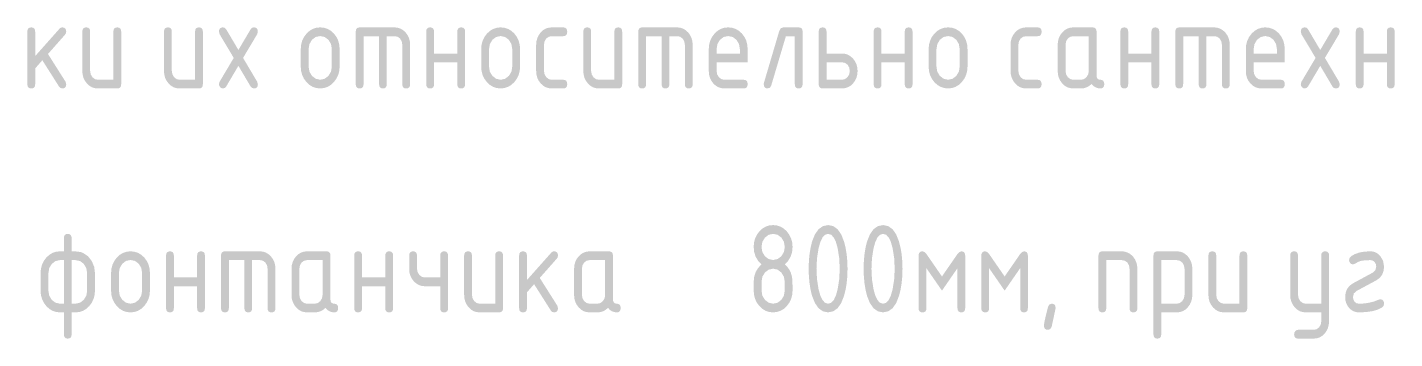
# Model space of a CAD drawing. Header units: millimetres. Extents: x 0 to 1189, y 0 to 841.
# Drawn here: x 1038.59 to 1086.06, y 249.9 to 260.69 of the extents above; entities that cross this region are included whole.
import ezdxf

# ---------------------------------------------------------------- set-up
doc = ezdxf.new("R2010")
doc.units = ezdxf.units.MM

msp = doc.modelspace()

# ---------------------------------------------------------------- hatches: boundary and pattern name
h = msp.add_hatch(color=7)
h.dxf.hatch_style = 2
h.paths.add_polyline_path([(1038.86379, 259.698606), (1039.71211, 260.651106), (1039.753175, 260.68349), (1039.805817, 260.693549), (1039.86546, 260.684101), (1039.907998, 260.655998), (1039.933483, 260.609601), (1039.941967, 260.545272), (1039.931149, 260.487601), (1039.900074, 260.439439), (1039.30862, 259.770815), (1039.915508, 258.813905), (1039.941967, 258.725159), (1039.933483, 258.658971), (1039.907998, 258.61278), (1039.86546, 258.585711), (1039.805817, 258.576883), (1039.741118, 258.592661), (1039.693369, 258.640272), (1039.112388, 259.554738), (1038.86379, 259.271414), (1038.86379, 258.725159), (1038.855315, 258.658971), (1038.82989, 258.61278), (1038.787515, 258.585711), (1038.728191, 258.576883), (1038.668547, 258.585711), (1038.626009, 258.61278), (1038.600524, 258.658971), (1038.59204, 258.725159), (1038.59204, 260.545272), (1038.600524, 260.609601), (1038.626009, 260.655998), (1038.668547, 260.684101), (1038.728191, 260.693549), (1038.787515, 260.684101), (1038.82989, 260.655998), (1038.855315, 260.609601), (1038.86379, 260.545272)])
h = msp.add_hatch(color=7)
h.dxf.hatch_style = 2
h.paths.add_polyline_path([(1041.850375, 260.545272), (1041.850375, 258.725159), (1041.841891, 258.658971), (1041.816406, 258.61278), (1041.773868, 258.585711), (1041.714224, 258.576883), (1041.040088, 258.576883), (1040.93112, 258.587347), (1040.83104, 258.619257), (1040.740262, 258.673388), (1040.659198, 258.750515), (1040.589745, 258.843533), (1040.540136, 258.945646), (1040.51037, 259.058093), (1040.500448, 259.182117), (1040.500448, 260.545272), (1040.508932, 260.609601), (1040.534417, 260.655998), (1040.576955, 260.684101), (1040.636599, 260.693549), (1040.695923, 260.684101), (1040.738298, 260.655998), (1040.763723, 260.609601), (1040.772198, 260.545272), (1040.772198, 259.182117), (1040.792041, 259.0665), (1040.851573, 258.966592), (1040.938596, 258.899619), (1041.040088, 258.877295), (1041.579177, 258.877295), (1041.579177, 260.545272), (1041.587643, 260.609601), (1041.613008, 260.655998), (1041.655219, 260.684101), (1041.714224, 260.693549), (1041.773868, 260.684101), (1041.816406, 260.655998), (1041.841891, 260.609601)])
h = msp.add_hatch(color=7)
h.dxf.hatch_style = 2
h.paths.add_polyline_path([(1044.686196, 260.545272), (1044.686196, 258.725159), (1044.677713, 258.658971), (1044.652228, 258.61278), (1044.609689, 258.585711), (1044.550046, 258.576883), (1043.87591, 258.576883), (1043.766941, 258.587347), (1043.666861, 258.619257), (1043.576083, 258.673388), (1043.49502, 258.750515), (1043.425567, 258.843533), (1043.375957, 258.945646), (1043.346192, 259.058093), (1043.33627, 259.182117), (1043.33627, 260.545272), (1043.344753, 260.609601), (1043.370239, 260.655998), (1043.412777, 260.684101), (1043.47242, 260.693549), (1043.531745, 260.684101), (1043.574119, 260.655998), (1043.599544, 260.609601), (1043.608019, 260.545272), (1043.608019, 259.182117), (1043.627863, 259.0665), (1043.687394, 258.966592), (1043.774417, 258.899619), (1043.87591, 258.877295), (1044.414998, 258.877295), (1044.414998, 260.545272), (1044.423465, 260.609601), (1044.448829, 260.655998), (1044.49104, 260.684101), (1044.550046, 260.693549), (1044.609689, 260.684101), (1044.652228, 260.655998), (1044.677713, 260.609601)])
h = msp.add_hatch(color=7)
h.dxf.hatch_style = 2
h.paths.add_polyline_path([(1046.081974, 259.635216), (1046.572004, 258.809495), (1046.594604, 258.725159), (1046.586121, 258.658971), (1046.560635, 258.61278), (1046.518097, 258.585711), (1046.458454, 258.576883), (1046.393755, 258.592661), (1046.346006, 258.640272), (1045.919917, 259.360159), (1045.493827, 258.640272), (1045.445803, 258.592661), (1045.380828, 258.576883), (1045.329358, 258.586942), (1045.28657, 258.619326), (1045.255702, 258.669142), (1045.244678, 258.725159), (1045.267278, 258.809495), (1045.757859, 259.635216), (1045.267278, 260.456527), (1045.244678, 260.545272), (1045.253161, 260.609601), (1045.278646, 260.655998), (1045.321185, 260.684101), (1045.380828, 260.693549), (1045.445803, 260.677771), (1045.493827, 260.630159), (1045.919917, 259.910272), (1046.346006, 260.630159), (1046.393755, 260.677771), (1046.458454, 260.693549), (1046.518097, 260.684721), (1046.560635, 260.657651), (1046.586121, 260.611461), (1046.594604, 260.545272), (1046.572004, 260.456527)])
h = msp.add_hatch(color=7)
h.paths.add_polyline_path([(1048.084987, 259.330394), (1048.084987, 259.935628), (1048.097131, 260.088134), (1048.133769, 260.228392), (1048.195212, 260.356765), (1048.28177, 260.473614), (1048.385364, 260.570301), (1048.4995, 260.638979), (1048.624385, 260.679958), (1048.760225, 260.693549), (1048.895988, 260.680019), (1049.020743, 260.639461), (1049.134854, 260.571929), (1049.23868, 260.477473), (1049.325152, 260.360874), (1049.386406, 260.232182), (1049.422855, 260.090675), (1049.434913, 259.935628), (1049.434913, 259.330394), (1049.422183, 259.180437), (1049.384339, 259.041488), (1049.321896, 258.913598), (1049.235373, 258.796817), (1049.132916, 258.700131), (1049.018883, 258.631453), (1048.894308, 258.590473), (1048.760225, 258.576883), (1048.624385, 258.590473), (1048.4995, 258.631453), (1048.385364, 258.700131), (1048.28177, 258.796817), (1048.195212, 258.913598), (1048.133769, 259.041488), (1048.097131, 259.180437)])
h.paths.add_polyline_path([(1049.163715, 259.334804), (1049.163715, 259.940038), (1049.134845, 260.113602), (1049.046857, 260.261948), (1048.91615, 260.360822), (1048.760225, 260.393137), (1048.6043, 260.360822), (1048.473593, 260.261948), (1048.385399, 260.113602), (1048.356736, 259.940038), (1048.356736, 259.334804), (1048.385399, 259.157932), (1048.473593, 259.012894), (1048.6043, 258.911815), (1048.760225, 258.877295), (1048.91615, 258.911815), (1049.046857, 259.012894), (1049.134845, 259.159379)])
h = msp.add_hatch(color=7)
h.dxf.hatch_style = 2
h.paths.add_polyline_path([(1050.129545, 260.693549), (1051.343321, 260.693549), (1051.45166, 260.682465), (1051.550647, 260.649521), (1051.641054, 260.595183), (1051.723659, 260.519916), (1051.793112, 260.426279), (1051.842722, 260.323133), (1051.872487, 260.210478), (1051.882409, 260.088315), (1051.882409, 258.725159), (1051.873926, 258.658971), (1051.848441, 258.61278), (1051.805902, 258.585711), (1051.746259, 258.576883), (1051.686935, 258.585711), (1051.64456, 258.61278), (1051.619135, 258.658971), (1051.61066, 258.725159), (1051.61066, 260.088315), (1051.591299, 260.205586), (1051.535144, 260.30384), (1051.447707, 260.368608), (1051.343321, 260.388727), (1051.072123, 260.388727), (1051.072123, 258.725159), (1051.063639, 258.658971), (1051.038154, 258.61278), (1050.995616, 258.585711), (1050.935973, 258.576883), (1050.878879, 258.585711), (1050.83765, 258.61278), (1050.812647, 258.658971), (1050.804232, 258.725159), (1050.804232, 260.388727), (1050.265144, 260.388727), (1050.265144, 258.725159), (1050.256669, 258.658971), (1050.231244, 258.61278), (1050.188869, 258.585711), (1050.129545, 258.576883), (1050.069901, 258.585711), (1050.027363, 258.61278), (1050.001878, 258.658971), (1049.993394, 258.725159), (1049.993394, 260.545272), (1050.001878, 260.609601), (1050.027363, 260.655998), (1050.069901, 260.684101)])
h = msp.add_hatch(color=7)
h.dxf.hatch_style = 2
h.paths.add_polyline_path([(1052.712878, 259.48308), (1052.712878, 258.725159), (1052.704404, 258.658971), (1052.678979, 258.61278), (1052.636604, 258.585711), (1052.57728, 258.576883), (1052.517636, 258.585711), (1052.475098, 258.61278), (1052.449613, 258.658971), (1052.441129, 258.725159), (1052.441129, 260.545272), (1052.449613, 260.609601), (1052.475098, 260.655998), (1052.517636, 260.684101), (1052.57728, 260.693549), (1052.636604, 260.684101), (1052.678979, 260.655998), (1052.704404, 260.609601), (1052.712878, 260.545272), (1052.712878, 259.787351), (1053.519858, 259.787351), (1053.519858, 260.545272), (1053.528324, 260.609601), (1053.553688, 260.655998), (1053.595899, 260.684101), (1053.654905, 260.693549), (1053.714549, 260.684101), (1053.757087, 260.655998), (1053.782572, 260.609601), (1053.791056, 260.545272), (1053.791056, 258.725159), (1053.782572, 258.658971), (1053.757087, 258.61278), (1053.714549, 258.585711), (1053.654905, 258.576883), (1053.595899, 258.585711), (1053.553688, 258.61278), (1053.528324, 258.658971), (1053.519858, 258.725159), (1053.519858, 259.48308)])
h = msp.add_hatch(color=7)
h.paths.add_polyline_path([(1054.349537, 259.330394), (1054.349537, 259.935628), (1054.361681, 260.088134), (1054.39832, 260.228392), (1054.459763, 260.356765), (1054.546321, 260.473614), (1054.649915, 260.570301), (1054.764051, 260.638979), (1054.888936, 260.679958), (1055.024776, 260.693549), (1055.160539, 260.680019), (1055.285294, 260.639461), (1055.399404, 260.571929), (1055.503231, 260.477473), (1055.589703, 260.360874), (1055.650957, 260.232182), (1055.687406, 260.090675), (1055.699463, 259.935628), (1055.699463, 259.330394), (1055.686734, 259.180437), (1055.648889, 259.041488), (1055.586447, 258.913598), (1055.499924, 258.796817), (1055.397466, 258.700131), (1055.283434, 258.631453), (1055.158859, 258.590473), (1055.024776, 258.576883), (1054.888936, 258.590473), (1054.764051, 258.631453), (1054.649915, 258.700131), (1054.546321, 258.796817), (1054.459763, 258.913598), (1054.39832, 259.041488), (1054.361681, 259.180437)])
h.paths.add_polyline_path([(1055.428266, 259.334804), (1055.428266, 259.940038), (1055.399396, 260.113602), (1055.311408, 260.261948), (1055.180701, 260.360822), (1055.024776, 260.393137), (1054.868851, 260.360822), (1054.738144, 260.261948), (1054.64995, 260.113602), (1054.621286, 259.940038), (1054.621286, 259.334804), (1054.64995, 259.157932), (1054.738144, 259.012894), (1054.868851, 258.911815), (1055.024776, 258.877295), (1055.180701, 258.911815), (1055.311408, 259.012894), (1055.399396, 259.159379)])
h = msp.add_hatch(color=7)
h.dxf.hatch_style = 2
h.paths.add_polyline_path([(1056.529694, 260.088315), (1056.529694, 259.182117), (1056.549538, 259.0665), (1056.609069, 258.966592), (1056.696092, 258.899619), (1056.797585, 258.877295), (1057.200523, 258.877295), (1057.260167, 258.867786), (1057.302705, 258.839261), (1057.32819, 258.791719), (1057.336673, 258.725159), (1057.32819, 258.658971), (1057.302705, 258.61278), (1057.260167, 258.585711), (1057.200523, 258.576883), (1056.797585, 258.576883), (1056.688617, 258.587347), (1056.588537, 258.619257), (1056.497758, 258.673388), (1056.416695, 258.750515), (1056.347242, 258.843533), (1056.297633, 258.945646), (1056.267867, 259.058093), (1056.257945, 259.182117), (1056.257945, 260.088315), (1056.267867, 260.210478), (1056.297633, 260.323133), (1056.347242, 260.426279), (1056.416695, 260.519916), (1056.497758, 260.595183), (1056.588537, 260.649521), (1056.688617, 260.682465), (1056.797585, 260.693549), (1057.200523, 260.693549), (1057.260167, 260.684041), (1057.302705, 260.655515), (1057.32819, 260.607973), (1057.336673, 260.541414), (1057.32819, 260.474536), (1057.302705, 260.42683), (1057.260167, 260.398244), (1057.200523, 260.388727), (1056.797585, 260.388727), (1056.692716, 260.366954), (1056.605211, 260.30384), (1056.549056, 260.205586)])
h = msp.add_hatch(color=7)
h.dxf.hatch_style = 2
h.paths.add_polyline_path([(1059.24473, 260.545272), (1059.24473, 258.725159), (1059.236247, 258.658971), (1059.210761, 258.61278), (1059.168223, 258.585711), (1059.10858, 258.576883), (1058.434444, 258.576883), (1058.325475, 258.587347), (1058.225395, 258.619257), (1058.134617, 258.673388), (1058.053554, 258.750515), (1057.984101, 258.843533), (1057.934491, 258.945646), (1057.904726, 259.058093), (1057.894804, 259.182117), (1057.894804, 260.545272), (1057.903287, 260.609601), (1057.928773, 260.655998), (1057.971311, 260.684101), (1058.030954, 260.693549), (1058.090279, 260.684101), (1058.132653, 260.655998), (1058.158078, 260.609601), (1058.166553, 260.545272), (1058.166553, 259.182117), (1058.186397, 259.0665), (1058.245928, 258.966592), (1058.332951, 258.899619), (1058.434444, 258.877295), (1058.973532, 258.877295), (1058.973532, 260.545272), (1058.981999, 260.609601), (1059.007363, 260.655998), (1059.049574, 260.684101), (1059.10858, 260.693549), (1059.168223, 260.684101), (1059.210761, 260.655998), (1059.236247, 260.609601)])
h = msp.add_hatch(color=7)
h.dxf.hatch_style = 2
h.paths.add_polyline_path([(1059.939362, 260.693549), (1061.153138, 260.693549), (1061.261478, 260.682465), (1061.360464, 260.649521), (1061.450872, 260.595183), (1061.533477, 260.519916), (1061.60293, 260.426279), (1061.652539, 260.323133), (1061.682305, 260.210478), (1061.692227, 260.088315), (1061.692227, 258.725159), (1061.683743, 258.658971), (1061.658258, 258.61278), (1061.61572, 258.585711), (1061.556076, 258.576883), (1061.496752, 258.585711), (1061.454377, 258.61278), (1061.428952, 258.658971), (1061.420477, 258.725159), (1061.420477, 260.088315), (1061.401116, 260.205586), (1061.344961, 260.30384), (1061.257524, 260.368608), (1061.153138, 260.388727), (1060.88194, 260.388727), (1060.88194, 258.725159), (1060.873457, 258.658971), (1060.847971, 258.61278), (1060.805433, 258.585711), (1060.74579, 258.576883), (1060.688696, 258.585711), (1060.647467, 258.61278), (1060.622464, 258.658971), (1060.61405, 258.725159), (1060.61405, 260.388727), (1060.074961, 260.388727), (1060.074961, 258.725159), (1060.066486, 258.658971), (1060.041061, 258.61278), (1059.998687, 258.585711), (1059.939362, 258.576883), (1059.879719, 258.585711), (1059.83718, 258.61278), (1059.811695, 258.658971), (1059.803212, 258.725159), (1059.803212, 260.545272), (1059.811695, 260.609601), (1059.83718, 260.655998), (1059.879719, 260.684101)])
h = msp.add_hatch(color=7)
h.paths.add_polyline_path([(1062.926185, 260.393137), (1062.77026, 260.360822), (1062.639553, 260.261948), (1062.551359, 260.115049), (1062.522696, 259.940038), (1062.522696, 259.787351), (1063.329675, 259.787351), (1063.329675, 259.940038), (1063.300805, 260.115049), (1063.212817, 260.261948), (1063.08211, 260.360822)])
h.paths.add_polyline_path([(1062.522696, 259.48308), (1062.522696, 259.182117), (1062.54254, 259.0665), (1062.602071, 258.966592), (1062.689094, 258.899619), (1062.790586, 258.877295), (1063.464723, 258.877295), (1063.524366, 258.867786), (1063.566904, 258.839261), (1063.592389, 258.791719), (1063.600873, 258.725159), (1063.592389, 258.658971), (1063.566904, 258.61278), (1063.524366, 258.585711), (1063.464723, 258.576883), (1062.790586, 258.576883), (1062.681618, 258.587347), (1062.581538, 258.619257), (1062.49076, 258.673388), (1062.409697, 258.750515), (1062.340244, 258.843533), (1062.290634, 258.945646), (1062.260869, 259.058093), (1062.250947, 259.182117), (1062.250947, 259.935628), (1062.263091, 260.088134), (1062.299729, 260.228392), (1062.361173, 260.356765), (1062.447731, 260.473614), (1062.551325, 260.570301), (1062.665461, 260.638979), (1062.790345, 260.679958), (1062.926185, 260.693549), (1063.061948, 260.680019), (1063.186704, 260.639461), (1063.300814, 260.571929), (1063.40464, 260.477473), (1063.491112, 260.360942), (1063.552366, 260.232733), (1063.588815, 260.092535), (1063.600873, 259.940038), (1063.600873, 259.48308)])
h = msp.add_hatch(color=7)
h.dxf.hatch_style = 2
h.paths.add_polyline_path([(1064.834593, 260.693549), (1065.373131, 260.693549), (1065.432774, 260.684101), (1065.475312, 260.655998), (1065.500797, 260.609601), (1065.509281, 260.545272), (1065.509281, 258.725159), (1065.500797, 258.658971), (1065.475312, 258.61278), (1065.432774, 258.585711), (1065.373131, 258.576883), (1065.314125, 258.585711), (1065.271914, 258.61278), (1065.246549, 258.658971), (1065.238083, 258.725159), (1065.238083, 260.388727), (1064.928851, 260.388727), (1064.419528, 258.678306), (1064.374466, 258.60217), (1064.295505, 258.576883), (1064.235862, 258.586391), (1064.193323, 258.614916), (1064.167838, 258.662459), (1064.159355, 258.729018), (1064.167623, 258.775871), (1064.698994, 260.570628), (1064.752324, 260.663921)])
h = msp.add_hatch(color=7)
h.paths.add_polyline_path([(1067.417689, 259.182117), (1067.407775, 259.059954), (1067.37807, 258.947299), (1067.328624, 258.844153), (1067.25949, 258.750515), (1067.178194, 258.673388), (1067.087442, 258.619257), (1066.987491, 258.587347), (1066.8786, 258.576883), (1066.203913, 258.576883), (1066.144269, 258.585711), (1066.101731, 258.61278), (1066.076246, 258.658971), (1066.067763, 258.725159), (1066.067763, 260.545272), (1066.076246, 260.609601), (1066.101731, 260.655998), (1066.144269, 260.684101), (1066.203913, 260.693549), (1066.263237, 260.684101), (1066.305612, 260.655998), (1066.331037, 260.609601), (1066.339512, 260.545272), (1066.339512, 259.787351), (1066.8786, 259.787351), (1066.987491, 259.776284), (1067.087442, 259.743047), (1067.178194, 259.68759), (1067.25949, 259.60986), (1067.328624, 259.518686), (1067.37807, 259.416659), (1067.407775, 259.304297)])
h.paths.add_polyline_path([(1067.146491, 259.182117), (1067.127129, 259.299664), (1067.070974, 259.398193), (1066.983262, 259.461307), (1066.8786, 259.48308), (1066.339512, 259.48308), (1066.339512, 258.877295), (1066.8786, 258.877295), (1066.981264, 258.899619), (1067.066565, 258.966592), (1067.126578, 259.064846)])
h = msp.add_hatch(color=7)
h.dxf.hatch_style = 2
h.paths.add_polyline_path([(1068.24792, 259.48308), (1068.24792, 258.725159), (1068.239445, 258.658971), (1068.21402, 258.61278), (1068.171645, 258.585711), (1068.112321, 258.576883), (1068.052677, 258.585711), (1068.010139, 258.61278), (1067.984654, 258.658971), (1067.97617, 258.725159), (1067.97617, 260.545272), (1067.984654, 260.609601), (1068.010139, 260.655998), (1068.052677, 260.684101), (1068.112321, 260.693549), (1068.171645, 260.684101), (1068.21402, 260.655998), (1068.239445, 260.609601), (1068.24792, 260.545272), (1068.24792, 259.787351), (1069.054899, 259.787351), (1069.054899, 260.545272), (1069.063365, 260.609601), (1069.08873, 260.655998), (1069.130941, 260.684101), (1069.189947, 260.693549), (1069.24959, 260.684101), (1069.292128, 260.655998), (1069.317613, 260.609601), (1069.326097, 260.545272), (1069.326097, 258.725159), (1069.317613, 258.658971), (1069.292128, 258.61278), (1069.24959, 258.585711), (1069.189947, 258.576883), (1069.130941, 258.585711), (1069.08873, 258.61278), (1069.063365, 258.658971), (1069.054899, 258.725159), (1069.054899, 259.48308)])
h = msp.add_hatch(color=7)
h.paths.add_polyline_path([(1069.884578, 259.330394), (1069.884578, 259.935628), (1069.896722, 260.088134), (1069.933361, 260.228392), (1069.994804, 260.356765), (1070.081362, 260.473614), (1070.184956, 260.570301), (1070.299092, 260.638979), (1070.423977, 260.679958), (1070.559817, 260.693549), (1070.69558, 260.680019), (1070.820335, 260.639461), (1070.934445, 260.571929), (1071.038272, 260.477473), (1071.124744, 260.360874), (1071.185998, 260.232182), (1071.222447, 260.090675), (1071.234505, 259.935628), (1071.234505, 259.330394), (1071.221775, 259.180437), (1071.183931, 259.041488), (1071.121488, 258.913598), (1071.034965, 258.796817), (1070.932508, 258.700131), (1070.818475, 258.631453), (1070.6939, 258.590473), (1070.559817, 258.576883), (1070.423977, 258.590473), (1070.299092, 258.631453), (1070.184956, 258.700131), (1070.081362, 258.796817), (1069.994804, 258.913598), (1069.933361, 259.041488), (1069.896722, 259.180437)])
h.paths.add_polyline_path([(1070.963307, 259.334804), (1070.963307, 259.940038), (1070.934437, 260.113602), (1070.846449, 260.261948), (1070.715742, 260.360822), (1070.559817, 260.393137), (1070.403892, 260.360822), (1070.273185, 260.261948), (1070.184991, 260.113602), (1070.156328, 259.940038), (1070.156328, 259.334804), (1070.184991, 259.157932), (1070.273185, 259.012894), (1070.403892, 258.911815), (1070.559817, 258.877295), (1070.715742, 258.911815), (1070.846449, 259.012894), (1070.934437, 259.159379)])
h = msp.add_hatch(color=7)
h.dxf.hatch_style = 2
h.paths.add_polyline_path([(1073.000469, 260.088315), (1073.000469, 259.182117), (1073.020312, 259.0665), (1073.079844, 258.966592), (1073.166867, 258.899619), (1073.268359, 258.877295), (1073.671298, 258.877295), (1073.730941, 258.867786), (1073.773479, 258.839261), (1073.798964, 258.791719), (1073.807448, 258.725159), (1073.798964, 258.658971), (1073.773479, 258.61278), (1073.730941, 258.585711), (1073.671298, 258.576883), (1073.268359, 258.576883), (1073.159391, 258.587347), (1073.059311, 258.619257), (1072.968533, 258.673388), (1072.887469, 258.750515), (1072.818016, 258.843533), (1072.768407, 258.945646), (1072.738641, 259.058093), (1072.728719, 259.182117), (1072.728719, 260.088315), (1072.738641, 260.210478), (1072.768407, 260.323133), (1072.818016, 260.426279), (1072.887469, 260.519916), (1072.968533, 260.595183), (1073.059311, 260.649521), (1073.159391, 260.682465), (1073.268359, 260.693549), (1073.671298, 260.693549), (1073.730941, 260.684041), (1073.773479, 260.655515), (1073.798964, 260.607973), (1073.807448, 260.541414), (1073.798964, 260.474536), (1073.773479, 260.42683), (1073.730941, 260.398244), (1073.671298, 260.388727), (1073.268359, 260.388727), (1073.163491, 260.366954), (1073.075985, 260.30384), (1073.01983, 260.205586)])
h = msp.add_hatch(color=7)
h.paths.add_polyline_path([(1075.444306, 260.388727), (1074.905218, 260.388727), (1074.800349, 260.366954), (1074.712844, 260.30384), (1074.656689, 260.205586), (1074.637327, 260.088315), (1074.637327, 259.182117), (1074.657171, 259.0665), (1074.716702, 258.966592), (1074.803725, 258.899619), (1074.905218, 258.877295), (1075.176416, 258.877295), (1075.27908, 258.899619), (1075.36438, 258.966592), (1075.424394, 259.064846), (1075.444306, 259.182117)])
h.paths.add_polyline_path([(1075.982844, 258.725159), (1075.974507, 258.658971), (1075.949633, 258.61278), (1075.90843, 258.585711), (1075.851103, 258.576883), (1075.759998, 258.58646), (1075.678297, 258.615468), (1075.605692, 258.664319), (1075.541872, 258.733428), (1075.462135, 258.664319), (1075.374853, 258.615468), (1075.279717, 258.58646), (1075.176416, 258.576883), (1074.905218, 258.576883), (1074.79625, 258.587347), (1074.69617, 258.619257), (1074.605391, 258.673388), (1074.524328, 258.750515), (1074.454875, 258.843533), (1074.405266, 258.945646), (1074.3755, 259.058093), (1074.365578, 259.182117), (1074.365578, 260.088315), (1074.3755, 260.210478), (1074.405266, 260.323133), (1074.454875, 260.426279), (1074.524328, 260.519916), (1074.605391, 260.595183), (1074.69617, 260.649521), (1074.79625, 260.682465), (1074.905218, 260.693549), (1075.579354, 260.693549), (1075.638997, 260.684101), (1075.681536, 260.655998), (1075.707021, 260.609601), (1075.715504, 260.545272), (1075.715504, 259.029981), (1075.723979, 258.963104), (1075.749404, 258.915398), (1075.791779, 258.886812), (1075.851103, 258.877295), (1075.90843, 258.867786), (1075.949633, 258.839261), (1075.974507, 258.791719)])
h = msp.add_hatch(color=7)
h.dxf.hatch_style = 2
h.paths.add_polyline_path([(1076.813513, 259.48308), (1076.813513, 258.725159), (1076.805038, 258.658971), (1076.779613, 258.61278), (1076.737239, 258.585711), (1076.677914, 258.576883), (1076.618271, 258.585711), (1076.575732, 258.61278), (1076.550247, 258.658971), (1076.541764, 258.725159), (1076.541764, 260.545272), (1076.550247, 260.609601), (1076.575732, 260.655998), (1076.618271, 260.684101), (1076.677914, 260.693549), (1076.737239, 260.684101), (1076.779613, 260.655998), (1076.805038, 260.609601), (1076.813513, 260.545272), (1076.813513, 259.787351), (1077.620492, 259.787351), (1077.620492, 260.545272), (1077.628958, 260.609601), (1077.654323, 260.655998), (1077.696534, 260.684101), (1077.75554, 260.693549), (1077.815183, 260.684101), (1077.857721, 260.655998), (1077.883206, 260.609601), (1077.89169, 260.545272), (1077.89169, 258.725159), (1077.883206, 258.658971), (1077.857721, 258.61278), (1077.815183, 258.585711), (1077.75554, 258.576883), (1077.696534, 258.585711), (1077.654323, 258.61278), (1077.628958, 258.658971), (1077.620492, 258.725159), (1077.620492, 259.48308)])
h = msp.add_hatch(color=7)
h.dxf.hatch_style = 2
h.paths.add_polyline_path([(1078.586322, 260.693549), (1079.800098, 260.693549), (1079.908438, 260.682465), (1080.007424, 260.649521), (1080.097832, 260.595183), (1080.180436, 260.519916), (1080.24989, 260.426279), (1080.299499, 260.323133), (1080.329265, 260.210478), (1080.339186, 260.088315), (1080.339186, 258.725159), (1080.330703, 258.658971), (1080.305218, 258.61278), (1080.26268, 258.585711), (1080.203036, 258.576883), (1080.143712, 258.585711), (1080.101337, 258.61278), (1080.075912, 258.658971), (1080.067437, 258.725159), (1080.067437, 260.088315), (1080.048076, 260.205586), (1079.991921, 260.30384), (1079.904484, 260.368608), (1079.800098, 260.388727), (1079.5289, 260.388727), (1079.5289, 258.725159), (1079.520416, 258.658971), (1079.494931, 258.61278), (1079.452393, 258.585711), (1079.39275, 258.576883), (1079.335656, 258.585711), (1079.294427, 258.61278), (1079.269424, 258.658971), (1079.261009, 258.725159), (1079.261009, 260.388727), (1078.721921, 260.388727), (1078.721921, 258.725159), (1078.713446, 258.658971), (1078.688021, 258.61278), (1078.645646, 258.585711), (1078.586322, 258.576883), (1078.526679, 258.585711), (1078.48414, 258.61278), (1078.458655, 258.658971), (1078.450172, 258.725159), (1078.450172, 260.545272), (1078.458655, 260.609601), (1078.48414, 260.655998), (1078.526679, 260.684101)])
h = msp.add_hatch(color=7)
h.paths.add_polyline_path([(1081.573145, 260.393137), (1081.41722, 260.360822), (1081.286513, 260.261948), (1081.198319, 260.115049), (1081.169656, 259.940038), (1081.169656, 259.787351), (1081.976635, 259.787351), (1081.976635, 259.940038), (1081.947765, 260.115049), (1081.859777, 260.261948), (1081.72907, 260.360822)])
h.paths.add_polyline_path([(1081.169656, 259.48308), (1081.169656, 259.182117), (1081.189499, 259.0665), (1081.249031, 258.966592), (1081.336054, 258.899619), (1081.437546, 258.877295), (1082.111683, 258.877295), (1082.171326, 258.867786), (1082.213864, 258.839261), (1082.239349, 258.791719), (1082.247833, 258.725159), (1082.239349, 258.658971), (1082.213864, 258.61278), (1082.171326, 258.585711), (1082.111683, 258.576883), (1081.437546, 258.576883), (1081.328578, 258.587347), (1081.228498, 258.619257), (1081.13772, 258.673388), (1081.056657, 258.750515), (1080.987203, 258.843533), (1080.937594, 258.945646), (1080.907828, 259.058093), (1080.897907, 259.182117), (1080.897907, 259.935628), (1080.910051, 260.088134), (1080.946689, 260.228392), (1081.008132, 260.356765), (1081.09469, 260.473614), (1081.198284, 260.570301), (1081.31242, 260.638979), (1081.437305, 260.679958), (1081.573145, 260.693549), (1081.708908, 260.680019), (1081.833663, 260.639461), (1081.947774, 260.571929), (1082.0516, 260.477473), (1082.138072, 260.360942), (1082.199326, 260.232733), (1082.235775, 260.092535), (1082.247833, 259.940038), (1082.247833, 259.48308)])
h = msp.add_hatch(color=7)
h.dxf.hatch_style = 2
h.paths.add_polyline_path([(1083.643611, 259.635216), (1084.133641, 258.809495), (1084.156241, 258.725159), (1084.147757, 258.658971), (1084.122272, 258.61278), (1084.079734, 258.585711), (1084.020091, 258.576883), (1083.955392, 258.592661), (1083.907643, 258.640272), (1083.481553, 259.360159), (1083.055464, 258.640272), (1083.007439, 258.592661), (1082.942465, 258.576883), (1082.890995, 258.586942), (1082.848207, 258.619326), (1082.817339, 258.669142), (1082.806315, 258.725159), (1082.828914, 258.809495), (1083.319496, 259.635216), (1082.828914, 260.456527), (1082.806315, 260.545272), (1082.814798, 260.609601), (1082.840283, 260.655998), (1082.882821, 260.684101), (1082.942465, 260.693549), (1083.007439, 260.677771), (1083.055464, 260.630159), (1083.481553, 259.910272), (1083.907643, 260.630159), (1083.955392, 260.677771), (1084.020091, 260.693549), (1084.079734, 260.684721), (1084.122272, 260.657651), (1084.147757, 260.611461), (1084.156241, 260.545272), (1084.133641, 260.456527)])
h = msp.add_hatch(color=7)
h.dxf.hatch_style = 2
h.paths.add_polyline_path([(1084.986472, 259.48308), (1084.986472, 258.725159), (1084.977997, 258.658971), (1084.952572, 258.61278), (1084.910197, 258.585711), (1084.850873, 258.576883), (1084.791229, 258.585711), (1084.748691, 258.61278), (1084.723206, 258.658971), (1084.714722, 258.725159), (1084.714722, 260.545272), (1084.723206, 260.609601), (1084.748691, 260.655998), (1084.791229, 260.684101), (1084.850873, 260.693549), (1084.910197, 260.684101), (1084.952572, 260.655998), (1084.977997, 260.609601), (1084.986472, 260.545272), (1084.986472, 259.787351), (1085.793451, 259.787351), (1085.793451, 260.545272), (1085.801917, 260.609601), (1085.827282, 260.655998), (1085.869493, 260.684101), (1085.928498, 260.693549), (1085.988142, 260.684101), (1086.03068, 260.655998), (1086.056165, 260.609601), (1086.064649, 260.545272), (1086.064649, 258.725159), (1086.056165, 258.658971), (1086.03068, 258.61278), (1085.988142, 258.585711), (1085.928498, 258.576883), (1085.869493, 258.585711), (1085.827282, 258.61278), (1085.801917, 258.658971), (1085.793451, 258.725159), (1085.793451, 259.48308)])
h = msp.add_hatch(color=7)
h.paths.add_polyline_path([(1039.86202, 251.112639), (1039.86202, 252.624072), (1039.726421, 252.624072), (1039.570496, 252.591757), (1039.439789, 252.492882), (1039.351594, 252.346397), (1039.322931, 252.170973), (1039.322931, 251.565738), (1039.351594, 251.392174), (1039.439789, 251.243828), (1039.570496, 251.146608), (1039.726421, 251.112639)])
h.paths.add_polyline_path([(1039.86202, 250.812227), (1039.726421, 250.812227), (1039.590581, 250.825818), (1039.465696, 250.866797), (1039.35156, 250.935475), (1039.247966, 251.032162), (1039.161408, 251.148942), (1039.099964, 251.276832), (1039.063326, 251.415782), (1039.051182, 251.565738), (1039.051182, 252.170973), (1039.063326, 252.323478), (1039.099964, 252.463737), (1039.161408, 252.59211), (1039.247966, 252.708959), (1039.35156, 252.805645), (1039.465696, 252.874323), (1039.590581, 252.915303), (1039.726421, 252.928894), (1039.86202, 252.928894), (1039.86202, 253.385851), (1039.870434, 253.45018), (1039.895437, 253.496576), (1039.936666, 253.52468), (1039.99376, 253.534128), (1040.053403, 253.52468), (1040.095942, 253.496576), (1040.121427, 253.45018), (1040.12991, 253.385851), (1040.12991, 252.928894), (1040.258481, 252.925629), (1040.367208, 252.915595), (1040.456092, 252.89843), (1040.525132, 252.873772), (1040.697455, 252.75967), (1040.827198, 252.594306), (1040.911809, 252.393801), (1040.940197, 252.170973), (1040.940197, 251.565738), (1040.927605, 251.415782), (1040.890312, 251.276832), (1040.829041, 251.148942), (1040.744515, 251.032162), (1040.640284, 250.935475), (1040.525821, 250.866797), (1040.400815, 250.825818), (1040.264958, 250.812227), (1040.12991, 250.812227), (1040.12991, 250.050447), (1040.121427, 249.986119), (1040.095942, 249.939722), (1040.053403, 249.911619), (1039.99376, 249.90217), (1039.936666, 249.911619), (1039.895437, 249.939722), (1039.870434, 249.986119), (1039.86202, 250.050447)])
h.paths.add_polyline_path([(1040.12991, 251.112639), (1040.264958, 251.112639), (1040.421365, 251.147159), (1040.552141, 251.248238), (1040.639853, 251.394172), (1040.668448, 251.565738), (1040.668448, 252.170973), (1040.639853, 252.346397), (1040.552141, 252.492882), (1040.421365, 252.591757), (1040.264958, 252.624072), (1040.12991, 252.624072)])
h = msp.add_hatch(color=7)
h.paths.add_polyline_path([(1064.48578, 251.112639), (1064.641705, 251.147159), (1064.772412, 251.248238), (1064.8604, 251.393277), (1064.88927, 251.570148), (1064.88927, 251.87056), (1064.8604, 252.045571), (1064.772412, 252.19247), (1064.641705, 252.293273), (1064.48578, 252.327518), (1064.329855, 252.293273), (1064.199148, 252.19247), (1064.110954, 252.047225), (1064.082291, 251.87056), (1064.082291, 251.570148), (1064.110954, 251.393277), (1064.199148, 251.248238), (1064.329855, 251.147159)])
h.paths.add_polyline_path([(1064.48578, 250.812227), (1064.34994, 250.825818), (1064.225055, 250.866797), (1064.110919, 250.935475), (1064.007325, 251.032162), (1063.920767, 251.148942), (1063.859324, 251.276832), (1063.822685, 251.415782), (1063.810541, 251.565738), (1063.810541, 251.87056), (1063.827577, 252.049076), (1063.878617, 252.209764), (1063.963555, 252.352159), (1064.082291, 252.475795), (1063.963555, 252.599663), (1063.878617, 252.742032), (1063.827577, 252.90259), (1063.810541, 253.081029), (1063.822685, 253.233535), (1063.859324, 253.373793), (1063.920767, 253.502166), (1064.007325, 253.619015), (1064.110919, 253.715934), (1064.225055, 253.784586), (1064.34994, 253.825437), (1064.48578, 253.83895), (1064.619863, 253.825437), (1064.744438, 253.784586), (1064.858471, 253.715934), (1064.960928, 253.619015), (1065.047451, 253.502166), (1065.109894, 253.373793), (1065.147738, 253.233535), (1065.160468, 253.081029), (1065.14344, 252.90259), (1065.092462, 252.742032), (1065.007686, 252.599663), (1064.88927, 252.475795), (1064.97836, 252.388677), (1065.048433, 252.291895), (1065.10011, 252.185502), (1065.134009, 252.069549), (1065.14605, 251.992611), (1065.154267, 251.882756), (1065.158969, 251.740344), (1065.160468, 251.565738), (1065.147738, 251.415782), (1065.109894, 251.276832), (1065.047451, 251.148942), (1064.960928, 251.032162), (1064.858471, 250.935475), (1064.744438, 250.866797), (1064.619863, 250.825818)])
h.paths.add_polyline_path([(1064.48578, 252.628481), (1064.641705, 252.660796), (1064.772412, 252.75967), (1064.8604, 252.906087), (1064.88927, 253.081029), (1064.8604, 253.256453), (1064.772412, 253.402939), (1064.641705, 253.501813), (1064.48578, 253.534128), (1064.329855, 253.501813), (1064.199148, 253.402939), (1064.110954, 253.256453), (1064.082291, 253.081029), (1064.110954, 252.906087), (1064.199148, 252.75967), (1064.329855, 252.660796)])
h = msp.add_hatch(color=7)
h.paths.add_polyline_path([(1066.797854, 252.323659), (1066.780422, 252.690355), (1066.726196, 253.034727), (1066.665279, 253.253912), (1066.58984, 253.409898), (1066.499621, 253.503148), (1066.394365, 253.534128), (1066.290504, 253.503079), (1066.20013, 253.409347), (1066.123916, 253.252052), (1066.062533, 253.030317), (1066.008307, 252.684843), (1065.990875, 252.323659), (1066.008307, 251.960546), (1066.062533, 251.61645), (1066.123374, 251.396575), (1066.198683, 251.239074), (1066.288876, 251.144308), (1066.394365, 251.112639), (1066.499621, 251.144308), (1066.58984, 251.239074), (1066.665279, 251.396575), (1066.726196, 251.61645), (1066.780422, 251.960546)])
h.paths.add_polyline_path([(1067.069052, 252.323659), (1067.061275, 252.062538), (1067.038253, 251.819297), (1067.000452, 251.594246), (1066.948336, 251.387696), (1066.849608, 251.135463), (1066.723647, 250.955681), (1066.571537, 250.848039), (1066.394365, 250.812227), (1066.215418, 250.848039), (1066.062878, 250.955681), (1065.936486, 251.135463), (1065.835984, 251.387696), (1065.786099, 251.594246), (1065.749443, 251.819297), (1065.726843, 252.062538), (1065.719126, 252.323659), (1065.726843, 252.587088), (1065.749443, 252.831604), (1065.786099, 253.057103), (1065.835984, 253.263481), (1065.936486, 253.515946), (1066.062878, 253.695703), (1066.215418, 253.803216), (1066.394365, 253.83895), (1066.571537, 253.803216), (1066.723647, 253.695703), (1066.849608, 253.515946), (1066.948336, 253.263481), (1067.000452, 253.055242), (1067.038253, 252.82995), (1067.061275, 252.586468)])
h = msp.add_hatch(color=7)
h.paths.add_polyline_path([(1068.706439, 252.323659), (1068.689007, 252.690355), (1068.634781, 253.034727), (1068.573863, 253.253912), (1068.498424, 253.409898), (1068.408206, 253.503148), (1068.302949, 253.534128), (1068.199088, 253.503079), (1068.108715, 253.409347), (1068.032501, 253.252052), (1067.971118, 253.030317), (1067.916892, 252.684843), (1067.89946, 252.323659), (1067.916892, 251.960546), (1067.971118, 251.61645), (1068.031958, 251.396575), (1068.107268, 251.239074), (1068.197461, 251.144308), (1068.302949, 251.112639), (1068.408206, 251.144308), (1068.498424, 251.239074), (1068.573863, 251.396575), (1068.634781, 251.61645), (1068.689007, 251.960546)])
h.paths.add_polyline_path([(1068.977637, 252.323659), (1068.96986, 252.062538), (1068.946838, 251.819297), (1068.909036, 251.594246), (1068.856921, 251.387696), (1068.758193, 251.135463), (1068.632232, 250.955681), (1068.480122, 250.848039), (1068.302949, 250.812227), (1068.124003, 250.848039), (1067.971462, 250.955681), (1067.84507, 251.135463), (1067.744568, 251.387696), (1067.694683, 251.594246), (1067.658028, 251.819297), (1067.635428, 252.062538), (1067.627711, 252.323659), (1067.635428, 252.587088), (1067.658028, 252.831604), (1067.694683, 253.057103), (1067.744568, 253.263481), (1067.84507, 253.515946), (1067.971462, 253.695703), (1068.124003, 253.803216), (1068.302949, 253.83895), (1068.480122, 253.803216), (1068.632232, 253.695703), (1068.758193, 253.515946), (1068.856921, 253.263481), (1068.909036, 253.055242), (1068.946838, 252.82995), (1068.96986, 252.586468)])
h = msp.add_hatch(color=7)
h.paths.add_polyline_path([(1041.499093, 251.565738), (1041.499093, 252.170973), (1041.511237, 252.323478), (1041.547876, 252.463737), (1041.609319, 252.59211), (1041.695877, 252.708959), (1041.799471, 252.805645), (1041.913607, 252.874323), (1042.038492, 252.915303), (1042.174332, 252.928894), (1042.310095, 252.915363), (1042.43485, 252.874806), (1042.54896, 252.807273), (1042.652787, 252.712817), (1042.739259, 252.596218), (1042.800513, 252.467526), (1042.836962, 252.326019), (1042.84902, 252.170973), (1042.84902, 251.565738), (1042.83629, 251.415782), (1042.798446, 251.276832), (1042.736003, 251.148942), (1042.64948, 251.032162), (1042.547023, 250.935475), (1042.43299, 250.866797), (1042.308415, 250.825818), (1042.174332, 250.812227), (1042.038492, 250.825818), (1041.913607, 250.866797), (1041.799471, 250.935475), (1041.695877, 251.032162), (1041.609319, 251.148942), (1041.547876, 251.276832), (1041.511237, 251.415782)])
h.paths.add_polyline_path([(1042.577822, 251.570148), (1042.577822, 252.175382), (1042.548952, 252.348946), (1042.460964, 252.497292), (1042.330257, 252.596166), (1042.174332, 252.628481), (1042.018407, 252.596166), (1041.8877, 252.497292), (1041.799506, 252.348946), (1041.770843, 252.175382), (1041.770843, 251.570148), (1041.799506, 251.393277), (1041.8877, 251.248238), (1042.018407, 251.147159), (1042.174332, 251.112639), (1042.330257, 251.147159), (1042.460964, 251.248238), (1042.548952, 251.394724)])
h = msp.add_hatch(color=7)
h.dxf.hatch_style = 2
h.paths.add_polyline_path([(1043.679427, 251.718425), (1043.679427, 250.960504), (1043.670952, 250.894315), (1043.645527, 250.848125), (1043.603153, 250.821055), (1043.543828, 250.812227), (1043.484185, 250.821055), (1043.441647, 250.848125), (1043.416162, 250.894315), (1043.407678, 250.960504), (1043.407678, 252.780617), (1043.416162, 252.844945), (1043.441647, 252.891342), (1043.484185, 252.919445), (1043.543828, 252.928894), (1043.603153, 252.919445), (1043.645527, 252.891342), (1043.670952, 252.844945), (1043.679427, 252.780617), (1043.679427, 252.022696), (1044.486406, 252.022696), (1044.486406, 252.780617), (1044.494873, 252.844945), (1044.520237, 252.891342), (1044.562448, 252.919445), (1044.621454, 252.928894), (1044.681097, 252.919445), (1044.723636, 252.891342), (1044.749121, 252.844945), (1044.757604, 252.780617), (1044.757604, 250.960504), (1044.749121, 250.894315), (1044.723636, 250.848125), (1044.681097, 250.821055), (1044.621454, 250.812227), (1044.562448, 250.821055), (1044.520237, 250.848125), (1044.494873, 250.894315), (1044.486406, 250.960504), (1044.486406, 251.718425)])
h = msp.add_hatch(color=7)
h.dxf.hatch_style = 2
h.paths.add_polyline_path([(1045.452413, 252.928894), (1046.666189, 252.928894), (1046.774528, 252.917809), (1046.873515, 252.884865), (1046.963923, 252.830527), (1047.046527, 252.755261), (1047.115981, 252.661623), (1047.16559, 252.558477), (1047.195356, 252.445822), (1047.205277, 252.323659), (1047.205277, 250.960504), (1047.196794, 250.894315), (1047.171309, 250.848125), (1047.12877, 250.821055), (1047.069127, 250.812227), (1047.009803, 250.821055), (1046.967428, 250.848125), (1046.942003, 250.894315), (1046.933528, 250.960504), (1046.933528, 252.323659), (1046.914167, 252.44093), (1046.858012, 252.539184), (1046.770575, 252.603952), (1046.666189, 252.624072), (1046.394991, 252.624072), (1046.394991, 250.960504), (1046.386507, 250.894315), (1046.361022, 250.848125), (1046.318484, 250.821055), (1046.258841, 250.812227), (1046.201747, 250.821055), (1046.160518, 250.848125), (1046.135515, 250.894315), (1046.1271, 250.960504), (1046.1271, 252.624072), (1045.588012, 252.624072), (1045.588012, 250.960504), (1045.579537, 250.894315), (1045.554112, 250.848125), (1045.511737, 250.821055), (1045.452413, 250.812227), (1045.39277, 250.821055), (1045.350231, 250.848125), (1045.324746, 250.894315), (1045.316263, 250.960504), (1045.316263, 252.780617), (1045.324746, 252.844945), (1045.350231, 252.891342), (1045.39277, 252.919445)])
h = msp.add_hatch(color=7)
h.paths.add_polyline_path([(1048.842902, 252.624072), (1048.303814, 252.624072), (1048.198945, 252.602299), (1048.11144, 252.539184), (1048.055285, 252.44093), (1048.035923, 252.323659), (1048.035923, 251.417461), (1048.055767, 251.301844), (1048.115298, 251.201936), (1048.202321, 251.134963), (1048.303814, 251.112639), (1048.575012, 251.112639), (1048.677676, 251.134963), (1048.762976, 251.201936), (1048.82299, 251.30019), (1048.842902, 251.417461)])
h.paths.add_polyline_path([(1049.38144, 250.960504), (1049.373103, 250.894315), (1049.348229, 250.848125), (1049.307026, 250.821055), (1049.249699, 250.812227), (1049.158594, 250.821804), (1049.076893, 250.850812), (1049.004288, 250.899663), (1048.940468, 250.968772), (1048.860731, 250.899663), (1048.773449, 250.850812), (1048.678313, 250.821804), (1048.575012, 250.812227), (1048.303814, 250.812227), (1048.194846, 250.822691), (1048.094766, 250.854602), (1048.003987, 250.908733), (1047.922924, 250.98586), (1047.853471, 251.078877), (1047.803862, 251.18099), (1047.774096, 251.293438), (1047.764174, 251.417461), (1047.764174, 252.323659), (1047.774096, 252.445822), (1047.803862, 252.558477), (1047.853471, 252.661623), (1047.922924, 252.755261), (1048.003987, 252.830527), (1048.094766, 252.884865), (1048.194846, 252.917809), (1048.303814, 252.928894), (1048.97795, 252.928894), (1049.037593, 252.919445), (1049.080132, 252.891342), (1049.105617, 252.844945), (1049.1141, 252.780617), (1049.1141, 251.265326), (1049.122575, 251.198448), (1049.148, 251.150742), (1049.190375, 251.122156), (1049.249699, 251.112639), (1049.307026, 251.103131), (1049.348229, 251.074605), (1049.373103, 251.027063)])
h = msp.add_hatch(color=7)
h.dxf.hatch_style = 2
h.paths.add_polyline_path([(1050.212286, 251.718425), (1050.212286, 250.960504), (1050.203811, 250.894315), (1050.178386, 250.848125), (1050.136011, 250.821055), (1050.076687, 250.812227), (1050.017043, 250.821055), (1049.974505, 250.848125), (1049.94902, 250.894315), (1049.940536, 250.960504), (1049.940536, 252.780617), (1049.94902, 252.844945), (1049.974505, 252.891342), (1050.017043, 252.919445), (1050.076687, 252.928894), (1050.136011, 252.919445), (1050.178386, 252.891342), (1050.203811, 252.844945), (1050.212286, 252.780617), (1050.212286, 252.022696), (1051.019265, 252.022696), (1051.019265, 252.780617), (1051.027731, 252.844945), (1051.053096, 252.891342), (1051.095307, 252.919445), (1051.154312, 252.928894), (1051.213956, 252.919445), (1051.256494, 252.891342), (1051.281979, 252.844945), (1051.290463, 252.780617), (1051.290463, 250.960504), (1051.281979, 250.894315), (1051.256494, 250.848125), (1051.213956, 250.821055), (1051.154312, 250.812227), (1051.095307, 250.821055), (1051.053096, 250.848125), (1051.027731, 250.894315), (1051.019265, 250.960504), (1051.019265, 251.718425)])
h = msp.add_hatch(color=7)
h.dxf.hatch_style = 2
h.paths.add_polyline_path([(1053.199047, 252.780617), (1053.199047, 250.960504), (1053.190564, 250.894315), (1053.165079, 250.848125), (1053.12254, 250.821055), (1053.062897, 250.812227), (1053.003891, 250.821055), (1052.96168, 250.848125), (1052.936316, 250.894315), (1052.927849, 250.960504), (1052.927849, 251.718425), (1052.388761, 251.718425), (1052.281963, 251.729423), (1052.182606, 251.762178), (1052.091105, 251.816326), (1052.007871, 251.891506), (1051.938418, 251.984472), (1051.888809, 252.08581), (1051.859043, 252.195829), (1051.849121, 252.31484), (1051.849121, 252.780617), (1051.857605, 252.844945), (1051.88309, 252.891342), (1051.925628, 252.919445), (1051.985271, 252.928894), (1052.044596, 252.919445), (1052.08697, 252.891342), (1052.112395, 252.844945), (1052.12087, 252.780617), (1052.12087, 252.327518), (1052.140714, 252.210247), (1052.200245, 252.111993), (1052.287268, 252.04502), (1052.388761, 252.022696), (1052.927849, 252.022696), (1052.927849, 252.780617), (1052.936316, 252.844945), (1052.96168, 252.891342), (1053.003891, 252.919445), (1053.062897, 252.928894), (1053.12254, 252.919445), (1053.165079, 252.891342), (1053.190564, 252.844945)])
h = msp.add_hatch(color=7)
h.dxf.hatch_style = 2
h.paths.add_polyline_path([(1055.107632, 252.780617), (1055.107632, 250.960504), (1055.099148, 250.894315), (1055.073663, 250.848125), (1055.031125, 250.821055), (1054.971482, 250.812227), (1054.297345, 250.812227), (1054.188377, 250.822691), (1054.088297, 250.854602), (1053.997519, 250.908733), (1053.916456, 250.98586), (1053.847003, 251.078877), (1053.797393, 251.18099), (1053.767628, 251.293438), (1053.757706, 251.417461), (1053.757706, 252.780617), (1053.766189, 252.844945), (1053.791674, 252.891342), (1053.834213, 252.919445), (1053.893856, 252.928894), (1053.95318, 252.919445), (1053.995555, 252.891342), (1054.02098, 252.844945), (1054.029455, 252.780617), (1054.029455, 251.417461), (1054.049299, 251.301844), (1054.10883, 251.201936), (1054.195853, 251.134963), (1054.297345, 251.112639), (1054.836434, 251.112639), (1054.836434, 252.780617), (1054.8449, 252.844945), (1054.870265, 252.891342), (1054.912476, 252.919445), (1054.971482, 252.928894), (1055.031125, 252.919445), (1055.073663, 252.891342), (1055.099148, 252.844945)])
h = msp.add_hatch(color=7)
h.dxf.hatch_style = 2
h.paths.add_polyline_path([(1055.938039, 251.93395), (1056.78636, 252.88645), (1056.827425, 252.918834), (1056.880066, 252.928894), (1056.93971, 252.919445), (1056.982248, 252.891342), (1057.007733, 252.844945), (1057.016216, 252.780617), (1057.005399, 252.722946), (1056.974324, 252.674783), (1056.38287, 252.006159), (1056.989758, 251.049249), (1057.016216, 250.960504), (1057.007733, 250.894315), (1056.982248, 250.848125), (1056.93971, 250.821055), (1056.880066, 250.812227), (1056.815367, 250.828005), (1056.767618, 250.875617), (1056.186637, 251.790083), (1055.938039, 251.506758), (1055.938039, 250.960504), (1055.929564, 250.894315), (1055.90414, 250.848125), (1055.861765, 250.821055), (1055.80244, 250.812227), (1055.742797, 250.821055), (1055.700259, 250.848125), (1055.674774, 250.894315), (1055.66629, 250.960504), (1055.66629, 252.780617), (1055.674774, 252.844945), (1055.700259, 252.891342), (1055.742797, 252.919445), (1055.80244, 252.928894), (1055.861765, 252.919445), (1055.90414, 252.891342), (1055.929564, 252.844945), (1055.938039, 252.780617)])
h = msp.add_hatch(color=7)
h.paths.add_polyline_path([(1058.653603, 252.624072), (1058.114515, 252.624072), (1058.009646, 252.602299), (1057.92214, 252.539184), (1057.865985, 252.44093), (1057.846624, 252.323659), (1057.846624, 251.417461), (1057.866468, 251.301844), (1057.925999, 251.201936), (1058.013022, 251.134963), (1058.114515, 251.112639), (1058.385713, 251.112639), (1058.488376, 251.134963), (1058.573677, 251.201936), (1058.633691, 251.30019), (1058.653603, 251.417461)])
h.paths.add_polyline_path([(1059.19214, 250.960504), (1059.183803, 250.894315), (1059.15893, 250.848125), (1059.117726, 250.821055), (1059.0604, 250.812227), (1058.969294, 250.821804), (1058.887594, 250.850812), (1058.814989, 250.899663), (1058.751168, 250.968772), (1058.671432, 250.899663), (1058.58415, 250.850812), (1058.489014, 250.821804), (1058.385713, 250.812227), (1058.114515, 250.812227), (1058.005546, 250.822691), (1057.905466, 250.854602), (1057.814688, 250.908733), (1057.733625, 250.98586), (1057.664172, 251.078877), (1057.614562, 251.18099), (1057.584797, 251.293438), (1057.574875, 251.417461), (1057.574875, 252.323659), (1057.584797, 252.445822), (1057.614562, 252.558477), (1057.664172, 252.661623), (1057.733625, 252.755261), (1057.814688, 252.830527), (1057.905466, 252.884865), (1058.005546, 252.917809), (1058.114515, 252.928894), (1058.788651, 252.928894), (1058.848294, 252.919445), (1058.890832, 252.891342), (1058.916318, 252.844945), (1058.924801, 252.780617), (1058.924801, 251.265326), (1058.933276, 251.198448), (1058.958701, 251.150742), (1059.001075, 251.122156), (1059.0604, 251.112639), (1059.117726, 251.103131), (1059.15893, 251.074605), (1059.183803, 251.027063)])
h = msp.add_hatch(color=7)
h.dxf.hatch_style = 2
h.paths.add_polyline_path([(1070.347133, 251.565738), (1069.808044, 252.344605), (1069.808044, 250.960504), (1069.79957, 250.894315), (1069.774145, 250.848125), (1069.73177, 250.821055), (1069.672445, 250.812227), (1069.612802, 250.821055), (1069.570264, 250.848125), (1069.544779, 250.894315), (1069.536295, 250.960504), (1069.536295, 252.780617), (1069.544779, 252.844945), (1069.570264, 252.891342), (1069.612802, 252.919445), (1069.672445, 252.928894), (1069.740245, 252.906087), (1069.808044, 252.835738), (1070.347133, 252.056871), (1070.886222, 252.835738), (1070.954021, 252.906087), (1071.02182, 252.928894), (1071.079147, 252.919445), (1071.12035, 252.891342), (1071.145224, 252.844945), (1071.153561, 252.780617), (1071.153561, 250.960504), (1071.145224, 250.894315), (1071.12035, 250.848125), (1071.079147, 250.821055), (1071.02182, 250.812227), (1070.962496, 250.821055), (1070.920121, 250.848125), (1070.894696, 250.894315), (1070.886222, 250.960504), (1070.886222, 252.344605)])
h = msp.add_hatch(color=7)
h.dxf.hatch_style = 2
h.paths.add_polyline_path([(1072.523495, 251.565738), (1071.984407, 252.344605), (1071.984407, 250.960504), (1071.975932, 250.894315), (1071.950507, 250.848125), (1071.908132, 250.821055), (1071.848808, 250.812227), (1071.789165, 250.821055), (1071.746626, 250.848125), (1071.721141, 250.894315), (1071.712658, 250.960504), (1071.712658, 252.780617), (1071.721141, 252.844945), (1071.746626, 252.891342), (1071.789165, 252.919445), (1071.848808, 252.928894), (1071.916607, 252.906087), (1071.984407, 252.835738), (1072.523495, 252.056871), (1073.062584, 252.835738), (1073.130383, 252.906087), (1073.198183, 252.928894), (1073.255509, 252.919445), (1073.296713, 252.891342), (1073.321586, 252.844945), (1073.329923, 252.780617), (1073.329923, 250.960504), (1073.321586, 250.894315), (1073.296713, 250.848125), (1073.255509, 250.821055), (1073.198183, 250.812227), (1073.138858, 250.821055), (1073.096484, 250.848125), (1073.071059, 250.894315), (1073.062584, 250.960504), (1073.062584, 252.344605)])
h = msp.add_hatch(color=7)
h.dxf.hatch_style = 2
h.paths.add_polyline_path([(1075.781411, 250.960504), (1075.781411, 252.780617), (1075.789894, 252.844945), (1075.81538, 252.891342), (1075.857918, 252.919445), (1075.917561, 252.928894), (1076.592249, 252.928894), (1076.698969, 252.917809), (1076.798196, 252.884865), (1076.889672, 252.830527), (1076.973138, 252.755261), (1077.042273, 252.661623), (1077.091719, 252.558477), (1077.121424, 252.445822), (1077.131337, 252.323659), (1077.131337, 250.960504), (1077.122854, 250.894315), (1077.097369, 250.848125), (1077.05483, 250.821055), (1076.995187, 250.812227), (1076.936181, 250.821055), (1076.89397, 250.848125), (1076.868606, 250.894315), (1076.860139, 250.960504), (1076.860139, 252.323659), (1076.840778, 252.44093), (1076.784623, 252.539184), (1076.696911, 252.603952), (1076.592249, 252.624072), (1076.05316, 252.624072), (1076.05316, 250.960504), (1076.044685, 250.894315), (1076.01926, 250.848125), (1075.976886, 250.821055), (1075.917561, 250.812227), (1075.857918, 250.821055), (1075.81538, 250.848125), (1075.789894, 250.894315)])
h = msp.add_hatch(color=7)
h.paths.add_polyline_path([(1077.689996, 252.780617), (1077.698479, 252.844945), (1077.723964, 252.891342), (1077.766502, 252.919445), (1077.826146, 252.928894), (1078.500833, 252.928894), (1078.609724, 252.917809), (1078.709675, 252.884865), (1078.800427, 252.830527), (1078.881723, 252.755261), (1078.950857, 252.661623), (1079.000303, 252.558477), (1079.030008, 252.445822), (1079.039922, 252.323659), (1079.039922, 251.417461), (1079.030008, 251.295298), (1079.000303, 251.182644), (1078.950857, 251.079497), (1078.881723, 250.98586), (1078.800427, 250.908733), (1078.709675, 250.854602), (1078.609724, 250.822691), (1078.500833, 250.812227), (1077.961745, 250.812227), (1077.961745, 250.050447), (1077.95327, 249.986119), (1077.927845, 249.939722), (1077.88547, 249.911619), (1077.826146, 249.90217), (1077.766502, 249.911619), (1077.723964, 249.939722), (1077.698479, 249.986119), (1077.689996, 250.050447)])
h.paths.add_polyline_path([(1077.961745, 252.624072), (1077.961745, 251.112639), (1078.500833, 251.112639), (1078.603497, 251.134963), (1078.688798, 251.201936), (1078.748811, 251.30019), (1078.768724, 251.417461), (1078.768724, 252.323659), (1078.749362, 252.44093), (1078.693207, 252.539184), (1078.605495, 252.603952), (1078.500833, 252.624072)])
h = msp.add_hatch(color=7)
h.dxf.hatch_style = 2
h.paths.add_polyline_path([(1080.948506, 252.780617), (1080.948506, 250.960504), (1080.940023, 250.894315), (1080.914538, 250.848125), (1080.871999, 250.821055), (1080.812356, 250.812227), (1080.13822, 250.812227), (1080.029252, 250.822691), (1079.929172, 250.854602), (1079.838393, 250.908733), (1079.75733, 250.98586), (1079.687877, 251.078877), (1079.638268, 251.18099), (1079.608502, 251.293438), (1079.59858, 251.417461), (1079.59858, 252.780617), (1079.607064, 252.844945), (1079.632549, 252.891342), (1079.675087, 252.919445), (1079.73473, 252.928894), (1079.794055, 252.919445), (1079.83643, 252.891342), (1079.861854, 252.844945), (1079.870329, 252.780617), (1079.870329, 251.417461), (1079.890173, 251.301844), (1079.949704, 251.201936), (1080.036727, 251.134963), (1080.13822, 251.112639), (1080.677308, 251.112639), (1080.677308, 252.780617), (1080.685775, 252.844945), (1080.711139, 252.891342), (1080.75335, 252.919445), (1080.812356, 252.928894), (1080.871999, 252.919445), (1080.914538, 252.891342), (1080.940023, 252.844945)])
h = msp.add_hatch(color=7)
h.dxf.hatch_style = 2
h.paths.add_polyline_path([(1083.516576, 250.502995), (1083.516576, 250.812227), (1082.977488, 250.812227), (1082.868519, 250.822691), (1082.768439, 250.854602), (1082.677661, 250.908733), (1082.596598, 250.98586), (1082.527145, 251.079497), (1082.477536, 251.182644), (1082.44777, 251.295298), (1082.437848, 251.417461), (1082.437848, 252.780617), (1082.446332, 252.844945), (1082.471817, 252.891342), (1082.514355, 252.919445), (1082.573998, 252.928894), (1082.633323, 252.919445), (1082.675697, 252.891342), (1082.701122, 252.844945), (1082.709597, 252.780617), (1082.709597, 251.417461), (1082.729441, 251.301844), (1082.788972, 251.201936), (1082.875995, 251.134963), (1082.977488, 251.112639), (1083.516576, 251.112639), (1083.516576, 252.780617), (1083.525043, 252.844945), (1083.550407, 252.891342), (1083.592618, 252.919445), (1083.651624, 252.928894), (1083.711267, 252.919445), (1083.753806, 252.891342), (1083.779291, 252.844945), (1083.787774, 252.780617), (1083.787774, 250.507405), (1083.777921, 250.385242), (1083.748638, 250.272587), (1083.700338, 250.169441), (1083.633434, 250.075803), (1083.551828, 250.000304), (1083.460973, 249.945992), (1083.361125, 249.913178), (1083.252544, 249.90217), (1082.709597, 249.90217), (1082.650273, 249.911679), (1082.607898, 249.940204), (1082.582473, 249.987747), (1082.573998, 250.054306), (1082.5833, 250.108876), (1082.615339, 250.160139), (1082.658127, 250.194728), (1082.709597, 250.206993), (1083.248686, 250.206993), (1083.353348, 250.227043), (1083.44106, 250.291328), (1083.497215, 250.386206)])
h = msp.add_hatch(color=7)
h.dxf.hatch_style = 2
h.paths.add_polyline_path([(1085.560209, 251.265326), (1085.619852, 251.255809), (1085.66239, 251.227223), (1085.687875, 251.179517), (1085.696359, 251.112639), (1085.676997, 251.037054), (1085.620842, 250.977591), (1085.473263, 250.905244), (1085.290182, 250.853568), (1085.071651, 250.822562), (1084.817722, 250.812227), (1084.724713, 250.821735), (1084.637957, 250.850261), (1084.558125, 250.897803), (1084.48589, 250.964362), (1084.424335, 251.045443), (1084.380815, 251.135515), (1084.354968, 251.234268), (1084.346433, 251.341394), (1084.363469, 251.495217), (1084.414508, 251.62651), (1084.499447, 251.734858), (1084.618182, 251.819848), (1085.315469, 252.196328), (1085.397187, 252.277357), (1085.425161, 252.399727), (1085.410829, 252.486405), (1085.368386, 252.560682), (1085.301069, 252.608293), (1085.22507, 252.624072), (1085.023876, 252.61725), (1084.882214, 252.594306), (1084.78582, 252.55641), (1084.678264, 252.492882), (1084.618182, 252.475795), (1084.566712, 252.485854), (1084.523924, 252.518238), (1084.491885, 252.569501), (1084.482583, 252.624072), (1084.500015, 252.699726), (1084.554241, 252.75967), (1084.684948, 252.834248), (1084.840046, 252.88707), (1085.019949, 252.918498), (1085.22507, 252.928894), (1085.318389, 252.919385), (1085.405248, 252.89086), (1085.484976, 252.843317), (1085.556901, 252.776758), (1085.661977, 252.604159), (1085.696359, 252.399727), (1085.679332, 252.245903), (1085.628353, 252.114611), (1085.543578, 252.006263), (1085.425161, 251.921272), (1084.731181, 251.548651), (1084.646363, 251.465899), (1084.618182, 251.341394), (1084.632238, 251.254715), (1084.674406, 251.180439), (1084.740689, 251.130623), (1084.817722, 251.112639), (1085.009347, 251.121416), (1085.188207, 251.14771), (1085.354356, 251.191472), (1085.507843, 251.252648)])
h = msp.add_hatch(color=7)
h.dxf.hatch_style = 2
h.paths.add_polyline_path([(1074.160769, 251.112639), (1074.217863, 251.103811), (1074.259092, 251.076741), (1074.284095, 251.030551), (1074.292509, 250.964362), (1074.284043, 250.916872), (1074.258679, 250.793623), (1074.216468, 250.594927), (1074.157462, 250.321094), (1074.110953, 250.235518), (1074.02517, 250.206993), (1073.965527, 250.215821), (1073.922989, 250.24289), (1073.897503, 250.289081), (1073.88902, 250.355269), (1073.897555, 250.435394), (1073.923402, 250.568796), (1073.966922, 250.756253), (1074.028477, 250.998538), (1074.076433, 251.084114)])

doc.saveas('drawing.dxf')
